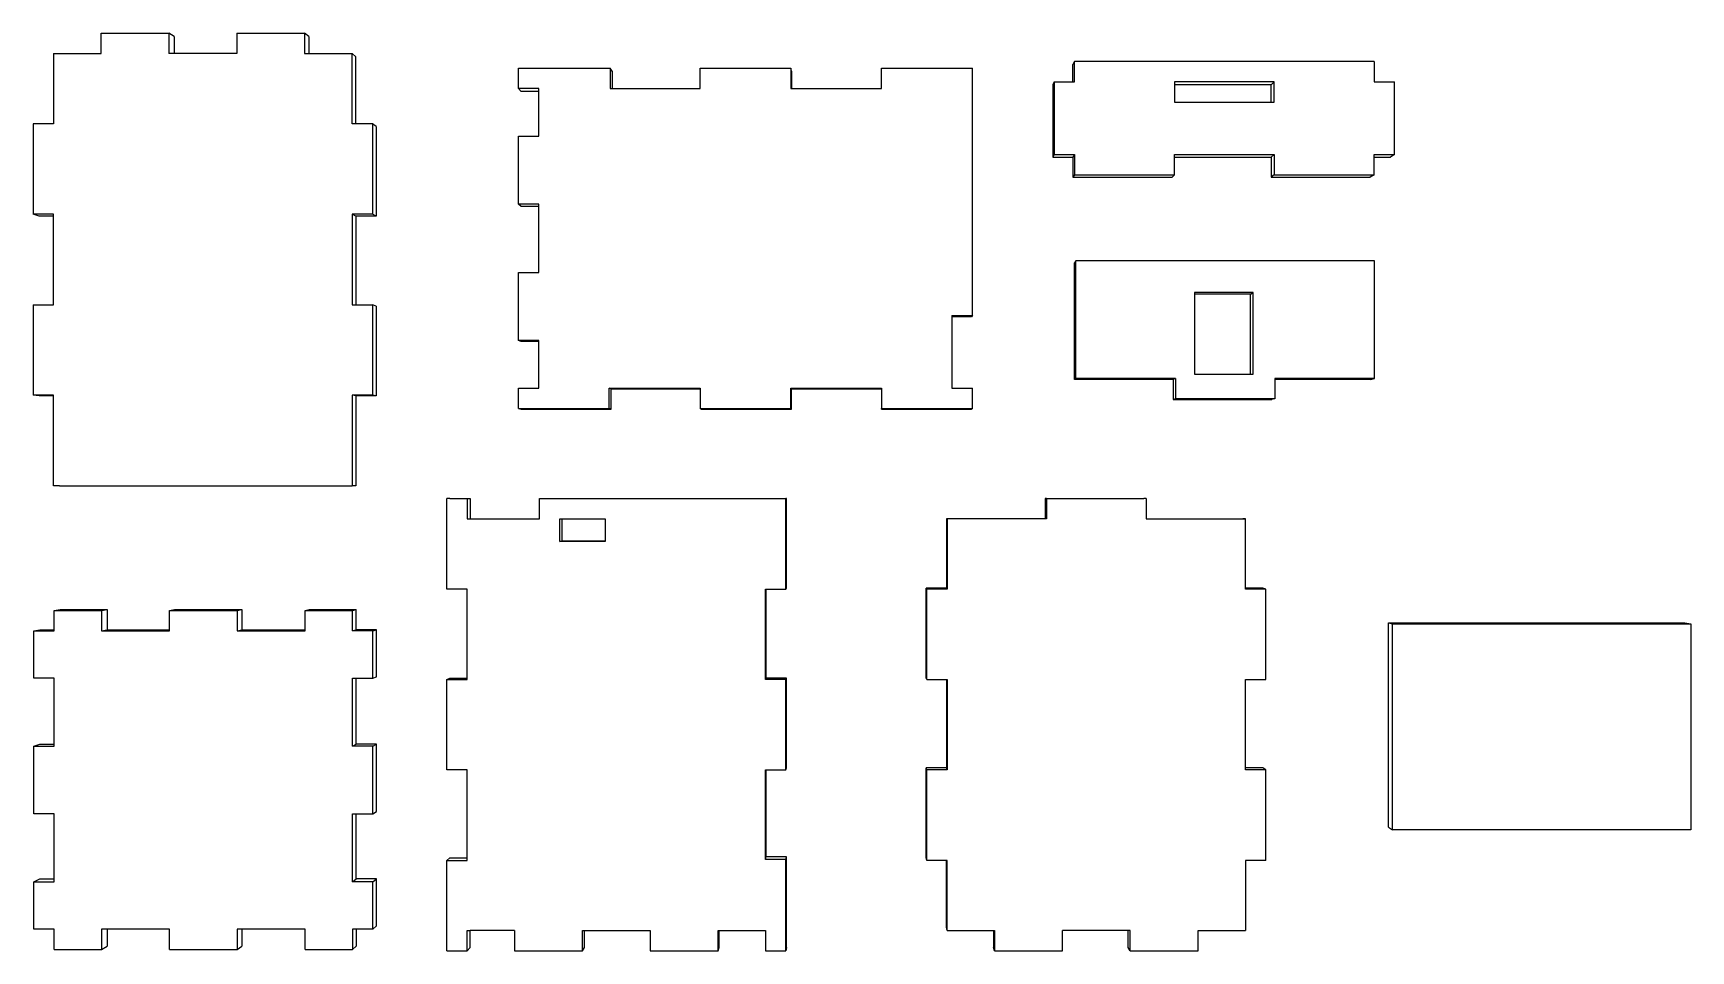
# Model space of a CAD drawing. Extents: x -411 to 410, y -227 to 227.
import ezdxf

# ---------------------------------------------------------------- set-up
doc = ezdxf.new("R2010")
doc.units = 0
doc.layers.get('0').update_dxf_attribs({"linetype": 'CONTINUOUS'})

msp = doc.modelspace()

# ---------------------------------------------------------------- linework, layer by layer
for p, q in [((-377.08, 227.3), (-343.46, 227.3)), ((-377.08, 217.21), (-377.08, 227.3)), ((-340.92, 225.62), (-343.46, 227.3)), ((-343.46, 227.3), (-343.46, 217.21)), ((-340.92, 225.62), (-340.92, 217.21)), ((-309.85, 227.3), (-309.85, 217.21)), ((-309.85, 227.3), (-276.23, 227.3)), ((-274.18, 225.62), (-276.23, 227.3)), ((-276.23, 227.3), (-276.23, 217.21)), ((-274.18, 225.62), (-274.18, 217.21)), ((-400.62, 217.21), (-400.62, 182.47)), ((-400.62, 217.21), (-377.08, 217.21)), ((-340.92, 217.21), (-343.46, 217.21)), ((-309.85, 217.21), (-340.92, 217.21)), ((-276.23, 217.21), (-274.18, 217.21)), ((-274.18, 217.21), (-252.7, 217.21)), ((-250.83, 215.61), (-252.7, 217.21)), ((-252.7, 182.47), (-252.7, 217.21)), ((-250.83, 182.47), (-250.83, 215.61)), ((-170.32, 210.04), (-124.85, 210.04)), ((-170.32, 199.93), (-170.32, 210.04)), ((-124.85, 210.04), (-124.85, 199.93)), ((-123.93, 208.48), (-124.85, 210.04)), ((-123.93, 208.48), (-123.93, 199.93)), ((-80.38, 210.04), (-35.41, 210.04)), ((-80.38, 199.93), (-80.38, 210.04)), ((-35.15, 208.48), (-35.41, 210.04)), ((-35.41, 210.04), (-35.41, 199.93)), ((-35.15, 208.48), (-35.15, 199.93)), ((9.48, 208.48), (9.56, 210.04)), ((9.48, 199.93), (9.48, 208.48)), ((9.56, 199.93), (9.56, 210.04)), ((9.56, 210.04), (54.52, 210.04)), ((54.52, 87.5), (54.52, 210.04)), ((105.11, 213.31), (104.33, 211.72)), ((104.33, 203.19), (104.33, 211.72)), ((253.51, 213.31), (105.11, 213.31)), ((105.11, 203.19), (105.11, 213.31)), ((253.51, 213.31), (253.51, 203.19)), ((-160.2, 199.93), (-170.32, 199.93)), ((-169.05, 198.44), (-170.32, 199.93)), ((-160.2, 198.44), (-169.05, 198.44)), ((-160.2, 198.44), (-160.2, 199.93)), ((-160.2, 176.32), (-160.2, 198.44)), ((-124.85, 199.93), (-123.93, 199.93)), ((-123.93, 199.93), (-80.38, 199.93)), ((-35.41, 199.93), (-35.15, 199.93)), ((-35.15, 199.93), (9.48, 199.93)), ((9.48, 199.93), (9.56, 199.93)), ((95, 203.19), (94.29, 201.68)), ((94.29, 201.68), (94.29, 165.97)), ((95, 203.19), (95, 167.21)), ((95, 203.19), (104.33, 203.19)), ((104.33, 203.19), (105.11, 203.19)), ((204.05, 203.19), (154.58, 203.19)), ((154.58, 203.19), (154.58, 201.68)), ((202.53, 201.68), (154.58, 201.68)), ((154.58, 201.68), (154.58, 193.07)), ((204.05, 203.19), (202.53, 201.68)), ((202.53, 193.07), (202.53, 201.68)), ((204.05, 193.07), (204.05, 203.19)), ((253.51, 203.19), (263.63, 203.19)), ((263.63, 167.21), (263.63, 203.19)), ((154.58, 193.07), (202.53, 193.07)), ((202.53, 193.07), (204.05, 193.07)), ((-400.62, 182.47), (-410.7, 182.47)), ((-410.7, 182.47), (-410.7, 137.65)), ((-250.83, 182.47), (-252.7, 182.47)), ((-242.61, 182.47), (-250.83, 182.47)), ((-240.81, 181.12), (-242.61, 182.47)), ((-242.61, 182.47), (-242.61, 137.65)), ((-240.81, 181.12), (-240.81, 136.63)), ((-170.32, 142.59), (-170.32, 176.32)), ((-170.32, 176.32), (-160.2, 176.32)), ((95, 167.21), (94.29, 165.97)), ((94.29, 165.97), (104.33, 165.97)), ((95, 167.21), (105.11, 167.21)), ((105.11, 167.21), (104.33, 165.97)), ((104.33, 165.97), (104.33, 155.93)), ((105.11, 167.21), (105.11, 157.09)), ((154.58, 167.21), (204.05, 167.21)), ((154.58, 165.97), (154.58, 167.21)), ((154.58, 165.97), (202.53, 165.97)), ((154.58, 157.09), (154.58, 165.97)), ((204.05, 167.21), (202.53, 165.97)), ((202.53, 165.97), (202.53, 155.93)), ((204.05, 167.21), (204.05, 157.09)), ((253.51, 167.21), (263.63, 167.21)), ((253.51, 165.97), (253.51, 167.21)), ((253.51, 165.97), (261.67, 165.97)), ((253.51, 157.09), (253.51, 165.97)), ((263.63, 167.21), (261.67, 165.97)), ((105.11, 157.09), (104.33, 155.93)), ((105.11, 157.09), (154.58, 157.09)), ((154.58, 157.09), (153.43, 155.93)), ((204.05, 157.09), (202.53, 155.93)), ((204.05, 157.09), (253.51, 157.09)), ((253.51, 157.09), (251.63, 155.93)), ((104.33, 155.93), (153.43, 155.93)), ((202.53, 155.93), (251.63, 155.93)), ((-160.2, 142.59), (-170.32, 142.59)), ((-169.05, 141.53), (-170.32, 142.59)), ((-160.2, 141.53), (-169.05, 141.53)), ((-160.2, 141.53), (-160.2, 142.59)), ((-160.2, 108.86), (-160.2, 141.53)), ((-407.66, 136.63), (-410.7, 137.65)), ((-400.62, 137.65), (-410.7, 137.65)), ((-400.62, 136.63), (-407.66, 136.63)), ((-400.62, 136.63), (-400.62, 137.65)), ((-400.62, 92.83), (-400.62, 136.63)), ((-250.83, 136.63), (-252.7, 137.65)), ((-242.61, 137.65), (-252.7, 137.65)), ((-252.7, 137.65), (-252.7, 92.83)), ((-240.81, 136.63), (-250.83, 136.63)), ((-250.83, 136.63), (-250.83, 92.83)), ((-240.81, 136.63), (-242.61, 137.65)), ((-170.32, 108.86), (-160.2, 108.86)), ((-170.32, 75.14), (-170.32, 108.86)), ((105.82, 114.48), (105.03, 113.63)), ((105.03, 55.84), (105.03, 113.63)), ((105.82, 56.25), (105.82, 114.48)), ((253.63, 114.48), (105.82, 114.48)), ((253.63, 56.25), (253.63, 114.48)), ((193.67, 98.8), (164.56, 98.8)), ((164.56, 98.8), (164.56, 98.07)), ((192.24, 98.07), (193.67, 98.8)), ((193.67, 58.49), (193.67, 98.8)), ((-410.7, 92.83), (-410.7, 48)), ((-410.7, 92.83), (-400.62, 92.83)), ((-252.7, 92.83), (-250.83, 92.83)), ((-250.83, 92.83), (-242.61, 92.83)), ((-240.81, 92.14), (-242.61, 92.83)), ((-242.61, 92.83), (-242.61, 48)), ((-240.81, 92.14), (-240.81, 47.65)), ((192.24, 98.07), (164.56, 98.07)), ((164.56, 98.07), (164.56, 58.49)), ((192.24, 58.49), (192.24, 98.07)), ((44.41, 87.5), (54.52, 87.5)), ((44.41, 87.5), (44.41, 86.85)), ((54.12, 86.85), (44.41, 86.85)), ((44.41, 86.85), (44.41, 51.53)), ((54.52, 87.5), (54.12, 86.85)), ((-160.2, 75.14), (-170.32, 75.14)), ((-169.05, 74.58), (-170.32, 75.14)), ((-160.2, 74.58), (-169.05, 74.58)), ((-160.2, 74.58), (-160.2, 75.14)), ((-160.2, 51.53), (-160.2, 74.58)), ((164.56, 58.49), (192.24, 58.49)), ((192.24, 58.49), (193.67, 58.49)), ((-170.32, 51.53), (-160.2, 51.53)), ((-170.32, 41.41), (-170.32, 51.53)), ((-124.42, 51.15), (-125.35, 51.53)), ((-125.35, 41.41), (-125.35, 51.53)), ((-125.35, 51.53), (-80.38, 51.53)), ((-124.42, 41.1), (-124.42, 51.15)), ((-124.42, 51.15), (-80.38, 51.15)), ((-80.38, 51.53), (-80.38, 51.15)), ((-80.38, 51.15), (-80.38, 41.41)), ((-35.41, 51.53), (9.56, 51.53)), ((-35.41, 41.41), (-35.41, 51.53)), ((-35.15, 51.15), (-35.41, 51.53)), ((-35.15, 51.15), (9.48, 51.15)), ((-35.15, 41.1), (-35.15, 51.15)), ((9.48, 51.15), (9.56, 51.53)), ((9.48, 51.15), (9.48, 41.1)), ((9.56, 51.53), (9.56, 41.41)), ((44.41, 51.53), (54.52, 51.53)), ((54.52, 41.41), (54.52, 51.53)), ((105.82, 56.25), (105.03, 55.84)), ((153.94, 55.84), (105.03, 55.84)), ((155.09, 56.25), (105.82, 56.25)), ((155.09, 56.25), (153.94, 55.84)), ((153.94, 55.84), (153.94, 45.83)), ((155.09, 56.25), (155.09, 46.17)), ((253.63, 56.25), (204.36, 56.25)), ((204.36, 56.25), (204.36, 55.84)), ((251.75, 55.84), (204.36, 55.84)), ((204.36, 55.84), (204.36, 46.17)), ((251.75, 55.84), (253.63, 56.25)), ((-407.66, 47.65), (-410.7, 48)), ((-400.62, 48), (-410.7, 48)), ((-400.62, 47.65), (-407.66, 47.65)), ((-400.62, 47.65), (-400.62, 48)), ((-400.62, 3.18), (-400.62, 47.65)), ((-250.83, 47.65), (-252.7, 48)), ((-242.61, 48), (-252.7, 48)), ((-252.7, 48), (-252.7, 3.18)), ((-250.83, 47.65), (-250.83, 3.15)), ((-240.81, 47.65), (-250.83, 47.65)), ((-240.81, 47.65), (-242.61, 48)), ((-170.32, 41.41), (-125.35, 41.41)), ((-170.32, 41.41), (-169.05, 41.1)), ((-169.05, 41.1), (-124.42, 41.1)), ((-124.42, 41.1), (-125.35, 41.41)), ((-79.78, 41.1), (-80.38, 41.41)), ((-80.38, 41.41), (-35.41, 41.41)), ((-79.78, 41.1), (-35.15, 41.1)), ((-35.15, 41.1), (-35.41, 41.41)), ((9.48, 41.1), (9.56, 41.41)), ((9.48, 41.1), (54.12, 41.1)), ((9.56, 41.41), (54.52, 41.41)), ((54.52, 41.41), (54.12, 41.1)), ((155.09, 46.17), (153.94, 45.83)), ((153.94, 45.83), (202.84, 45.83)), ((204.36, 46.17), (155.09, 46.17)), ((204.36, 46.17), (202.84, 45.83)), ((-397.65, 3.15), (-400.62, 3.18)), ((-397.65, 3.15), (-252.7, 3.18)), ((-250.83, 3.15), (-252.7, 3.18)), ((-204.29, -3.15), (-205.82, -3.18)), ((-205.82, -47.97), (-205.82, -3.18)), ((-204.29, -3.15), (-195.74, -3.18)), ((-195.74, -3.18), (-194.29, -3.15)), ((-195.74, -3.18), (-195.74, -13.25)), ((-194.29, -3.15), (-194.29, -13.16)), ((-159.91, -3.18), (-158.72, -3.15)), ((-159.91, -13.16), (-159.91, -3.18)), ((-158.72, -3.15), (-37.85, -3.18)), ((-37.57, -3.15), (-37.85, -3.18)), ((-37.85, -47.97), (-37.85, -3.18)), ((-37.57, -47.61), (-37.57, -3.15)), ((90.59, -3.15), (90.59, -13.16)), ((91.26, -3.18), (90.59, -3.15)), ((91.26, -3.18), (139.49, -3.15)), ((91.26, -3.18), (91.26, -13.25)), ((140.53, -3.18), (139.49, -3.15)), ((140.53, -3.18), (140.53, -13.16)), ((-195.74, -13.25), (-194.29, -13.16)), ((-195.74, -13.25), (-159.91, -13.25)), ((-194.29, -13.16), (-159.91, -13.16)), ((-159.91, -13.25), (-159.91, -13.16)), ((-149.83, -24.45), (-149.83, -13.25)), ((-149.83, -13.25), (-148.72, -13.25)), ((-148.72, -24.27), (-148.72, -13.25)), ((-148.72, -13.25), (-127.43, -13.25)), ((-127.43, -13.25), (-127.43, -24.27)), ((41.99, -13.25), (41.68, -13.16)), ((90.59, -13.16), (41.68, -13.16)), ((41.68, -13.16), (41.68, -47.61)), ((41.99, -13.25), (41.99, -47.97)), ((91.26, -13.25), (41.99, -13.25)), ((91.26, -13.25), (90.59, -13.16)), ((140.53, -13.16), (188.4, -13.16)), ((140.53, -13.16), (140.53, -13.25)), ((140.53, -13.25), (189.8, -13.25)), ((189.8, -13.25), (188.4, -13.16)), ((189.8, -47.61), (189.8, -13.25)), ((-149.83, -24.45), (-148.72, -24.27)), ((-127.43, -24.45), (-149.83, -24.45)), ((-127.43, -24.27), (-148.72, -24.27)), ((-127.43, -24.27), (-127.43, -24.45)), ((-195.74, -47.97), (-205.82, -47.97)), ((-195.74, -92.07), (-195.74, -47.97)), ((-47.93, -92.76), (-47.93, -47.97)), ((-47.93, -47.97), (-47.57, -47.97)), ((-47.57, -92.07), (-47.57, -47.97)), ((-47.57, -47.97), (-37.85, -47.97)), ((-37.85, -47.97), (-37.57, -47.61)), ((31.91, -47.97), (31.68, -47.61)), ((31.68, -92.07), (31.68, -47.61)), ((41.68, -47.61), (31.68, -47.61)), ((31.91, -92.76), (31.91, -47.97)), ((41.99, -47.97), (31.91, -47.97)), ((41.99, -47.97), (41.68, -47.61)), ((198.4, -47.61), (189.8, -47.61)), ((189.8, -47.97), (189.8, -47.61)), ((199.88, -47.97), (189.8, -47.97)), ((199.88, -47.97), (198.4, -47.61)), ((199.88, -92.76), (199.88, -47.97)), ((-400.31, -58.52), (-397.35, -58.09)), ((-400.31, -58.52), (-376.8, -58.52)), ((-400.31, -68.09), (-400.31, -58.52)), ((-397.35, -58.09), (-374.01, -58.09)), ((-376.8, -58.52), (-374.01, -58.09)), ((-376.8, -58.52), (-376.8, -68.6)), ((-374.01, -58.09), (-374.01, -68.09)), ((-343.21, -58.52), (-340.67, -58.09)), ((-343.21, -58.52), (-309.61, -58.52)), ((-343.21, -68.09), (-343.21, -58.52)), ((-340.67, -58.09), (-307.32, -58.09)), ((-309.61, -58.52), (-307.32, -58.09)), ((-309.61, -58.52), (-309.61, -68.6)), ((-307.32, -58.09), (-307.32, -68.09)), ((-276.02, -58.52), (-273.98, -58.09)), ((-276.02, -58.52), (-252.51, -58.52)), ((-276.02, -68.09), (-276.02, -58.52)), ((-273.98, -58.09), (-250.64, -58.09)), ((-252.51, -58.52), (-250.64, -58.09)), ((-252.51, -68.6), (-252.51, -58.52)), ((-250.64, -68.09), (-250.64, -58.09)), ((260.64, -64.76), (407.36, -64.76)), ((260.64, -165.9), (260.64, -64.76)), ((260.64, -64.76), (262.58, -65.24)), ((262.58, -167.14), (262.58, -65.24)), ((262.58, -65.24), (410.39, -65.24)), ((407.36, -64.76), (410.39, -65.24)), ((410.39, -65.24), (410.39, -167.14)), ((-410.39, -68.6), (-407.36, -68.09)), ((-410.39, -68.6), (-400.31, -68.6)), ((-410.39, -92.12), (-410.39, -68.6)), ((-407.36, -68.09), (-400.31, -68.09)), ((-400.31, -68.6), (-400.31, -68.09)), ((-376.8, -68.6), (-374.01, -68.09)), ((-376.8, -68.6), (-343.21, -68.6)), ((-374.01, -68.09), (-343.21, -68.09)), ((-343.21, -68.6), (-343.21, -68.09)), ((-309.61, -68.6), (-307.32, -68.09)), ((-309.61, -68.6), (-276.02, -68.6)), ((-307.32, -68.09), (-276.02, -68.09)), ((-276.02, -68.6), (-276.02, -68.09)), ((-252.51, -68.6), (-250.64, -68.09)), ((-242.43, -68.6), (-252.51, -68.6)), ((-240.64, -68.09), (-250.64, -68.09)), ((-242.43, -68.6), (-240.64, -68.09)), ((-242.43, -92.12), (-242.43, -68.6)), ((-240.64, -91.43), (-240.64, -68.09)), ((-400.31, -92.12), (-410.39, -92.12)), ((-400.31, -124.78), (-400.31, -92.12)), ((-252.51, -125.71), (-252.51, -92.12)), ((-252.51, -92.12), (-250.64, -92.12)), ((-250.64, -124.78), (-250.64, -92.12)), ((-250.64, -92.12), (-242.43, -92.12)), ((-242.43, -92.12), (-240.64, -91.43)), ((-205.82, -92.76), (-204.29, -92.07)), ((-205.82, -92.76), (-195.74, -92.76)), ((-205.82, -137.55), (-205.82, -92.76)), ((-204.29, -92.07), (-195.74, -92.07)), ((-195.74, -92.76), (-195.74, -92.07)), ((-47.93, -92.76), (-47.57, -92.07)), ((-37.85, -92.76), (-47.93, -92.76)), ((-37.57, -92.07), (-47.57, -92.07)), ((-37.85, -92.76), (-37.57, -92.07)), ((-37.85, -137.55), (-37.85, -92.76)), ((-37.57, -136.53), (-37.57, -92.07)), ((31.91, -92.76), (31.68, -92.07)), ((31.91, -92.76), (41.68, -92.76)), ((41.68, -92.76), (41.68, -136.53)), ((41.68, -92.76), (41.99, -92.76)), ((41.99, -92.76), (41.99, -137.55)), ((189.8, -92.76), (199.88, -92.76)), ((189.8, -136.53), (189.8, -92.76)), ((-410.39, -125.71), (-407.36, -124.78)), ((-410.39, -159.3), (-410.39, -125.71)), ((-410.39, -125.71), (-400.31, -125.71)), ((-407.36, -124.78), (-400.31, -124.78)), ((-400.31, -125.71), (-400.31, -124.78)), ((-252.51, -125.71), (-250.64, -124.78)), ((-242.43, -125.71), (-252.51, -125.71)), ((-240.64, -124.78), (-250.64, -124.78)), ((-242.43, -125.71), (-240.64, -124.78)), ((-242.43, -159.3), (-242.43, -125.71)), ((-240.64, -158.12), (-240.64, -124.78)), ((-195.74, -137.55), (-205.82, -137.55)), ((-195.74, -180.99), (-195.74, -137.55)), ((-47.93, -181.84), (-47.93, -137.55)), ((-47.93, -137.55), (-47.57, -137.55)), ((-47.57, -180.5), (-47.57, -137.55)), ((-47.57, -137.55), (-37.85, -137.55)), ((-37.85, -137.55), (-37.57, -136.53)), ((31.91, -137.55), (31.68, -136.53)), ((41.68, -136.53), (31.68, -136.53)), ((31.68, -180.99), (31.68, -136.53)), ((41.99, -137.55), (31.91, -137.55)), ((31.91, -182.34), (31.91, -137.55)), ((41.99, -137.55), (41.68, -136.53)), ((198.4, -136.53), (189.8, -136.53)), ((189.8, -137.55), (189.8, -136.53)), ((199.88, -137.55), (189.8, -137.55)), ((199.88, -137.55), (198.4, -136.53)), ((199.88, -182.34), (199.88, -137.55)), ((-400.31, -159.3), (-410.39, -159.3)), ((-400.31, -191.47), (-400.31, -159.3)), ((-252.51, -192.89), (-252.51, -159.3)), ((-252.51, -159.3), (-250.64, -159.3)), ((-250.64, -191.47), (-250.64, -159.3)), ((-250.64, -159.3), (-242.43, -159.3)), ((-242.43, -159.3), (-240.64, -158.12)), ((260.64, -165.9), (262.58, -167.14)), ((410.39, -167.14), (262.58, -167.14)), ((-47.93, -181.84), (-47.57, -180.5)), ((-37.57, -180.5), (-47.57, -180.5)), ((-37.85, -181.84), (-37.57, -180.5)), ((-37.57, -225.45), (-37.57, -180.5)), ((-205.82, -182.34), (-204.29, -180.99)), ((-205.82, -182.34), (-195.74, -182.34)), ((-205.82, -227.13), (-205.82, -182.34)), ((-204.29, -180.99), (-195.74, -180.99)), ((-195.74, -182.34), (-195.74, -180.99)), ((-37.85, -181.84), (-47.93, -181.84)), ((-37.85, -227.13), (-37.85, -181.84)), ((31.91, -182.34), (31.68, -180.99)), ((41.68, -182.34), (31.91, -182.34)), ((41.68, -215.44), (41.68, -182.34)), ((41.99, -182.34), (41.68, -182.34)), ((41.99, -217.05), (41.99, -182.34)), ((199.88, -182.34), (189.8, -182.34)), ((189.8, -182.34), (189.8, -217.05)), ((-410.39, -192.89), (-407.36, -191.47)), ((-410.39, -216.41), (-410.39, -192.89)), ((-410.39, -192.89), (-400.31, -192.89)), ((-407.36, -191.47), (-400.31, -191.47)), ((-400.31, -192.89), (-400.31, -191.47)), ((-252.51, -192.89), (-250.64, -191.47)), ((-242.43, -192.89), (-252.51, -192.89)), ((-240.64, -191.47), (-250.64, -191.47)), ((-242.43, -192.89), (-240.64, -191.47)), ((-242.43, -216.41), (-242.43, -192.89)), ((-240.64, -214.81), (-240.64, -191.47)), ((-400.31, -216.41), (-410.39, -216.41)), ((-400.31, -226.49), (-400.31, -216.41)), ((-376.8, -216.41), (-376.8, -226.49)), ((-374.01, -216.41), (-376.8, -216.41)), ((-374.01, -216.41), (-374.01, -224.81)), ((-343.21, -216.41), (-374.01, -216.41)), ((-343.21, -226.49), (-343.21, -216.41)), ((-309.61, -216.41), (-309.61, -226.49)), ((-307.32, -216.41), (-309.61, -216.41)), ((-307.32, -216.41), (-307.32, -224.81)), ((-276.02, -216.41), (-307.32, -216.41)), ((-276.02, -226.49), (-276.02, -216.41)), ((-252.51, -216.41), (-252.51, -226.49)), ((-250.64, -216.41), (-252.51, -216.41)), ((-250.64, -216.41), (-250.64, -224.81)), ((-242.43, -216.41), (-250.64, -216.41)), ((-242.43, -216.41), (-240.64, -214.81)), ((-195.74, -227.13), (-195.74, -217.05)), ((-195.74, -217.05), (-194.29, -217.05)), ((-194.29, -225.45), (-194.29, -217.05)), ((-172.22, -217.05), (-194.29, -217.05)), ((-172.22, -217.05), (-172.22, -227.13)), ((-138.63, -227.13), (-138.63, -217.05)), ((-138.63, -217.05), (-137.6, -217.05)), ((-137.6, -225.45), (-137.6, -217.05)), ((-137.6, -217.05), (-105.04, -217.05)), ((-105.04, -217.05), (-105.04, -227.13)), ((-71.44, -227.13), (-71.44, -217.05)), ((-71.44, -217.05), (-70.92, -217.05)), ((-70.92, -225.45), (-70.92, -217.05)), ((-70.92, -217.05), (-47.93, -217.05)), ((-47.93, -217.05), (-47.93, -227.13)), ((41.99, -217.05), (41.68, -215.44)), ((41.99, -217.05), (65.02, -217.05)), ((65.02, -217.05), (65.02, -225.45)), ((65.02, -217.05), (65.51, -217.05)), ((65.51, -217.05), (65.51, -227.13)), ((99.1, -227.13), (99.1, -217.05)), ((131.71, -217.05), (99.1, -217.05)), ((131.71, -225.45), (131.71, -217.05)), ((132.69, -217.05), (131.71, -217.05)), ((132.69, -227.13), (132.69, -217.05)), ((166.28, -227.13), (166.28, -217.05)), ((166.28, -217.05), (189.8, -217.05)), ((-400.31, -226.49), (-376.8, -226.49)), ((-376.8, -226.49), (-374.01, -224.81)), ((-343.21, -226.49), (-309.61, -226.49)), ((-309.61, -226.49), (-307.32, -224.81)), ((-276.02, -226.49), (-252.51, -226.49)), ((-252.51, -226.49), (-250.64, -224.81)), ((-205.82, -227.13), (-195.74, -227.13)), ((-195.74, -227.13), (-194.29, -225.45)), ((-172.22, -227.13), (-138.63, -227.13)), ((-138.63, -227.13), (-137.6, -225.45)), ((-105.04, -227.13), (-71.44, -227.13)), ((-71.44, -227.13), (-70.92, -225.45)), ((-47.93, -227.13), (-37.85, -227.13)), ((-37.57, -225.45), (-37.85, -227.13)), ((65.51, -227.13), (65.02, -225.45)), ((65.51, -227.13), (99.1, -227.13)), ((132.69, -227.13), (131.71, -225.45)), ((132.69, -227.13), (166.28, -227.13))]:
    msp.add_line(p, q)

doc.saveas('drawing.dxf')
